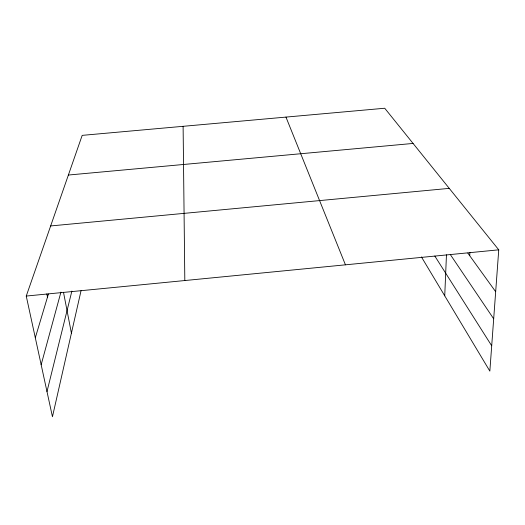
<?xml version="1.0" encoding="UTF-8"?>
<svg xmlns="http://www.w3.org/2000/svg" width="525" height="525" viewBox="0 0 525 525"><rect width="100%" height="100%" fill="white"/><g stroke="black" fill="none" stroke-linecap="round" stroke-linejoin="round"><path stroke-width="0.79" d="M444.734 295.838L446.46 254.789M469.717 255.721L469.901 252.453M81.047 290.706L52.454 416.758L26.25 296.054L82.189 135.365L384.727 108.242L498.75 249.828L489.845 371.123L421.411 256.902M46.987 391.591L71.873 291.106M41.16 364.757L60.926 292.117M35.306 337.792L48.425 293.98M26.25 296.054L498.75 249.828M50.656 225.947L449.256 188.37M68.381 175.035L413.07 143.437M467.801 253.07L495.672 291.71M450.299 254.52L493.684 318.806M434.818 256.043L491.702 345.791M285.961 117.095L345.443 264.83M46.837 293.908L47.486 297.104M63.492 292.254L71.413 333.178M183.107 126.315L184.82 280.54"/></g></svg>
